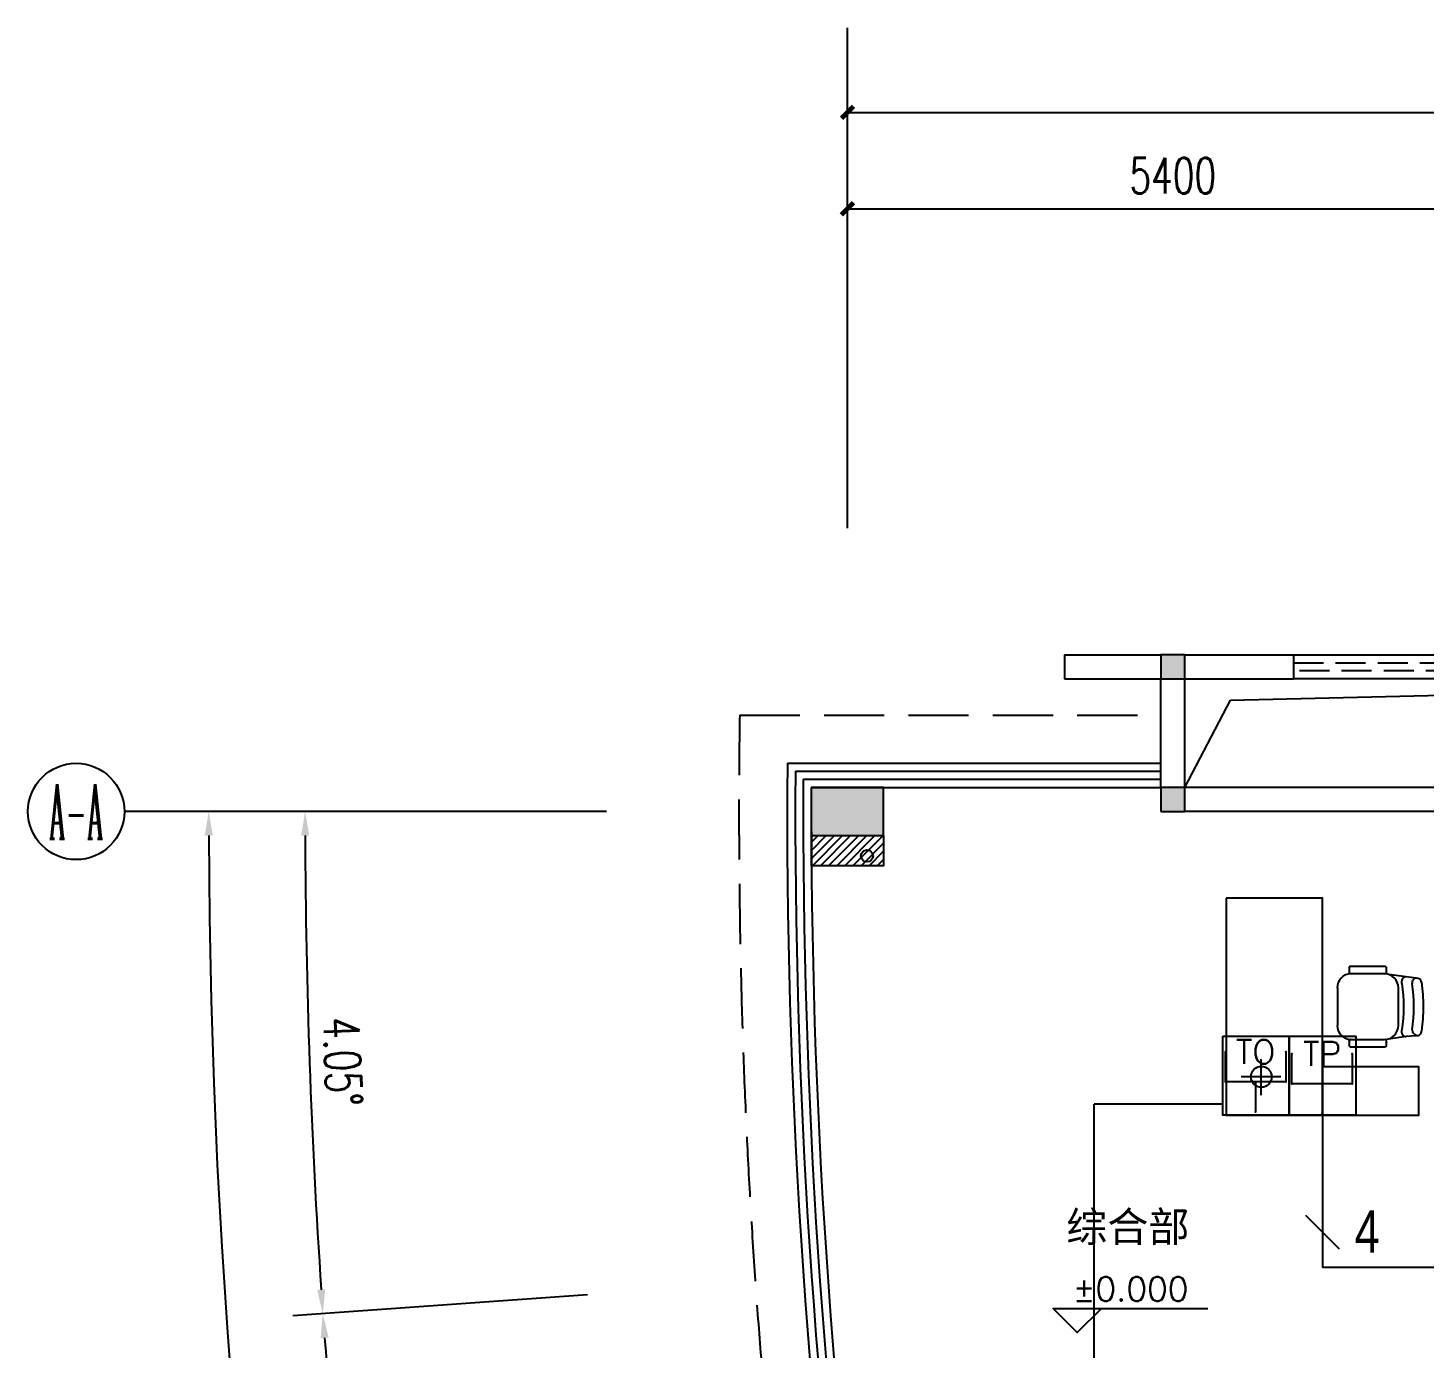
# Model space of a CAD drawing. Extents: x 13680 to 1640314, y -473492 to 65390.
# Drawn here: x 1460255 to 1471840, y -297301 to -286349 of the extents above; entities that cross this region are included whole.
import ezdxf
from ezdxf.enums import TextEntityAlignment as Align

# ---------------------------------------------------------------- set-up
doc = ezdxf.new("R2010")
doc.units = 0
doc.header["$LTSCALE"] = 1000
doc.header["$MEASUREMENT"] = 0
doc.linetypes.add('DASH', pattern=[0.35, 0.25, -0.1])
doc.layers.add('04071 FF-TXT', color=3, linetype='Continuous', lineweight=25)
for name, color, linetype in [('AXIS', 1, 'Continuous'), ('AXIS_TEXT', 7, 'Continuous'), ('COLUMN', 255, 'Continuous'), ('DIM-照明', 3, 'Continuous'), ('EQUIP-通讯', 6, 'Continuous'), ('HATCH', 8, 'Continuous'), ('PUB_HATCH', 8, 'Continuous'), ('STAIR', 2, 'Continuous'), ('VPIPE-雨水', 4, 'DASH'), ('WALL', 255, 'Continuous'), ('WINDOW', 2, 'Continuous'), ('WIRE-照明', 120, 'Continuous'), ('室外建筑', 8, 'Continuous'), ('装修家具', 8, 'Continuous')]:
    doc.layers.add(name, color=color, linetype=linetype)
doc.styles.add('_TCH_AXIS', font='COMPLEX', dxfattribs={"bigfont": 'GBCBIG'})
doc.styles.add('_TCH_DIM_T3', font='SIMPLEX', dxfattribs={"width": 0.705882, "bigfont": 'GBCBIG'})
doc.styles.add('_TEL_DIM', font='SIMPLEX', dxfattribs={"width": 0.8, "height": 3.5, "bigfont": 'HZTXT'})
doc.styles.add('IN-C', font='')
doc.styles.add('IN-E', font='simplex.shx')
doc.styles.get("Standard").update_dxf_attribs({"font": 'haiwenrs.shx', "bigfont": 'hztxt.shx'})
doc.styles.get('IN-C').set_extended_font_data('SimSun')
doc.dimstyles.new('_TCH_ARCH&&100', dxfattribs={"dimtxt": 297.5, "dimasz": 100, "dimexe": 250, "dimexo": 300, "dimgap": 126.25, "dimtad": 1, "dimdec": 0, "dimzin": 0, "dimdsep": 46, "dimtxsty": '_TCH_DIM_T3', "dimblk": 'ARCHTICK', "dimcen": 0.09, "dimclrt": 7, "dimazin": 2, "dimtfac": 1, "dimtdec": 0, "dimtix": 1, "dimtmove": 2, "dimatfit": 3, "dimfxl": 1, "dimtolj": 1, "dimtzin": 0, "dimarcsym": 0})
doc.dimstyles.new('_TCH_ARROW&&100', dxfattribs={"dimtxt": 297.5, "dimasz": 200, "dimexe": 250, "dimexo": 300, "dimgap": 126.25, "dimtad": 1, "dimdec": 0, "dimzin": 0, "dimdsep": 46, "dimtxsty": '_TCH_DIM_T3', "dimcen": 0.09, "dimclrt": 7, "dimazin": 2, "dimtfac": 1, "dimtdec": 0, "dimtix": 1, "dimtmove": 2, "dimatfit": 3, "dimfxl": 1, "dimtolj": 1, "dimtzin": 0, "dimarcsym": 0})

# ---------------------------------------------------------------- blocks, each defined once
blk = doc.blocks.new('A$C4CDD4A0C')
at = {"layer": '装修家具', "color": 8}
for p, q in [((1426, 1634), (1426, 1335)), ((1264, 1482), (1593, 1482)), ((371, 1167), (222, 1146)), ((386, 1218), (386, 1188)), ((682, 1234), (402, 1234)), ((685, 1173), (405, 1173)), ((682, 1172), (682, 1172)), ((697, 1188), (697, 1218)), ((222, 1146), (139, 1139)), ((260, 1116), (258, 1094)), ((288, 1056), (288, 744)), ((794, 744), (794, 1056)), ((794, 1056), (794, 1056)), ((258, 709), (259, 686)), ((139, 663), (222, 654)), ((222, 654), (371, 633)), ((386, 612), (386, 582)), ((395, 628), (682, 628)), ((682, 628), (682, 628)), ((697, 582), (697, 612)), ((402, 566), (682, 566))]:
    blk.add_line(p, q, dxfattribs=at)
for points in [[(917, 1400), (917, 1800), (117, 1800), (117, 1400)], [(1717, 0), (1717, 1800), (917, 1800), (917, 0)]]:
    blk.add_lwpolyline(points, close=True, dxfattribs=at)
blk.add_circle((1425, 1482), 86.5, dxfattribs=at)
for centre, radius, start, end in [((405, 1056), 117, 90, 180), ((402, 1218), 15.6, 90, 180), ((402, 1188), 15.6, 180, 261.0411), ((682, 1218), 15.6, 0, 90), ((682, 1188), 15.6, 270, 0), ((678, 1056), 117, 0, 88.0898), ((1453, 898), 1374, 171.4477, 179.9347), ((133, 1101), 38.4, 81.1166, 176.8521), ((118, 1087), 55.7, 6.303, 68.0435), ((1455, 900), 1296, 171.4477, 188.5523), ((230, 1117), 30.1, 357.8693, 100.843), ((1539, 901), 1296, 171.4477, 188.5523), ((1453, 902), 1374, 180.0653, 188.5523), ((136, 705), 41.7, 190.1524, 273.9531), ((137, 700), 37.3, 272.6932, 11.282), ((405, 744), 117, 180, 266.9085), ((678, 744), 117, 271.9102, 0), ((227, 686), 32.5, 262.6639, 359.9194), ((402, 612), 15.6, 90, 180), ((402, 582), 15.6, 180, 270), ((682, 612), 15.6, 0, 90), ((682, 582), 15.6, 270, 0)]:
    blk.add_arc(centre, radius, start, end, dxfattribs=at)
blk = doc.blocks.new('yg')
at = {"layer": 'VPIPE-雨水', "linetype": 'Continuous'}
blk.add_circle((387075, 298849), 50, dxfattribs=at)
blk = doc.blocks.new('_ArchTick')
at = {"color": 0, "linetype": 'ByBlock', "const_width": 0.4}
blk.add_lwpolyline([(-0.5, -0.5), (0.5, 0.5)], dxfattribs=at)
blk = doc.blocks.new('*D59')
at = {"layer": 'AXIS', "color": 0, "lineweight": -2, "transparency": 16777216}
for p, q in [((1467055, -289492), (1467055, -287599)), ((1472455, -289492), (1472455, -287599)), ((1467055, -287849), (1472455, -287849))]:
    blk.add_line(p, q, dxfattribs=at)
at = {"layer": 'Defpoints', "color": 0, "transparency": 16777216}
for p in [(1472455, -287849), (1467055, -289792), (1472455, -289792)]:
    blk.add_point(p, dxfattribs=at)
at = {"layer": 'AXIS', "color": 0, "lineweight": -2, "transparency": 16777216, "xscale": 100, "yscale": 100, "zscale": 100, "rotation": 180}
blk.add_blockref('_ArchTick', (1467055, -287849), dxfattribs=at)
at = {"layer": 'AXIS', "color": 0, "lineweight": -2, "transparency": 16777216, "xscale": 100, "yscale": 100, "zscale": 100}
blk.add_blockref('_ArchTick', (1472455, -287849), dxfattribs=at)
at = {"layer": 'AXIS', "color": 7, "transparency": 16777216, "insert": (1469755, -287574), "char_height": 297.5, "attachment_point": 5, "style": '_TCH_DIM_T3'}
blk.add_mtext('\\A1;5400', dxfattribs=at)
blk = doc.blocks.new('*D61')
at = {"layer": 'AXIS', "color": 0, "lineweight": -2, "transparency": 16777216}
for p, q in [((1467055, -289688), (1467055, -286799)), ((1480255, -289688), (1480255, -286799)), ((1467055, -287049), (1480255, -287049))]:
    blk.add_line(p, q, dxfattribs=at)
at = {"layer": 'Defpoints', "color": 0, "transparency": 16777216}
for p in [(1480255, -287049), (1467055, -289988), (1480255, -289988)]:
    blk.add_point(p, dxfattribs=at)
at = {"layer": 'AXIS', "color": 0, "lineweight": -2, "transparency": 16777216, "xscale": 100, "yscale": 100, "zscale": 100, "rotation": 180}
blk.add_blockref('_ArchTick', (1467055, -287049), dxfattribs=at)
at = {"layer": 'AXIS', "color": 0, "lineweight": -2, "transparency": 16777216, "xscale": 100, "yscale": 100, "zscale": 100}
blk.add_blockref('_ArchTick', (1480255, -287049), dxfattribs=at)
at = {"layer": 'AXIS', "color": 7, "transparency": 16777216, "insert": (1473655, -286774), "char_height": 297.5, "attachment_point": 5, "style": '_TCH_DIM_T3'}
blk.add_mtext('\\A1;13200', dxfattribs=at)
blk = doc.blocks.new('*D74')
at = {"layer": 'AXIS', "color": 0, "lineweight": -2, "transparency": 16777216}
for p, q in [((1464755, -292849), (1462305, -292849)), ((1464897, -296860), (1462453, -297033))]:
    blk.add_line(p, q, dxfattribs=at)
blk.add_arc((1521555, -292849), 59000, 180.19425, 183.85578, dxfattribs=at)
at = {"layer": 'AXIS', "color": 0, "transparency": 16777216}
for points in [[(1462522, -293049), (1462589, -293049), (1462555, -292849)], [(1462722, -296814), (1462655, -296818), (1462702, -297016)]]:
    blk.add_solid(points, dxfattribs=at)
at = {"layer": 'Defpoints', "color": 0, "transparency": 16777216}
for p in [(1465055, -292849), (1521555, -292849), (1462571, -294239), (1465196, -296839)]:
    blk.add_point(p, dxfattribs=at)
at = {"layer": 'AXIS', "color": 7, "transparency": 16777216, "insert": (1462867, -294924), "char_height": 297.5, "attachment_point": 5, "rotation": 272.025, "style": '_TCH_DIM_T3'}
blk.add_mtext('\\A1;4.05°', dxfattribs=at)
blk = doc.blocks.new('*D75')
at = {"layer": 'AXIS', "color": 0, "lineweight": -2, "transparency": 16777216}
for p, q in [((1464897, -296860), (1462453, -297033)), ((1465322, -300852), (1462896, -301197))]:
    blk.add_line(p, q, dxfattribs=at)
blk.add_arc((1521555, -292849), 59000, 184.24423, 187.90568, dxfattribs=at)
at = {"layer": 'AXIS', "color": 0, "transparency": 16777216}
for points in [[(1462684, -297218), (1462750, -297213), (1462702, -297016)], [(1463149, -300959), (1463083, -300968), (1463144, -301162)]]:
    blk.add_solid(points, dxfattribs=at)
at = {"layer": 'Defpoints', "color": 0, "transparency": 16777216}
for p in [(1521555, -292849), (1465196, -296839), (1462817, -298401), (1465619, -300810)]:
    blk.add_point(p, dxfattribs=at)
at = {"layer": 'AXIS', "color": 7, "transparency": 16777216, "insert": (1463160, -299064), "char_height": 297.5, "attachment_point": 5, "rotation": 276.075, "style": '_TCH_DIM_T3'}
blk.add_mtext('\\A1;4.05°', dxfattribs=at)
blk = doc.blocks.new('*D76')
at = {"layer": 'AXIS', "color": 0, "lineweight": -2, "transparency": 16777216}
for p, q in [((1465322, -300852), (1462896, -301197)), ((1466027, -304804), (1463632, -305319))]:
    blk.add_line(p, q, dxfattribs=at)
blk.add_arc((1521555, -292849), 59000, 188.29413, 191.95608, dxfattribs=at)
at = {"layer": 'AXIS', "color": 0, "transparency": 16777216}
for points in [[(1463139, -301364), (1463205, -301355), (1463144, -301162)], [(1463868, -305064), (1463802, -305078), (1463877, -305267)]]:
    blk.add_solid(points, dxfattribs=at)
at = {"layer": 'Defpoints', "color": 0, "transparency": 16777216}
for p in [(1521555, -292849), (1465619, -300810), (1463356, -302536), (1466321, -304741)]:
    blk.add_point(p, dxfattribs=at)
at = {"layer": 'AXIS', "color": 7, "transparency": 16777216, "insert": (1463745, -303172), "char_height": 297.5, "attachment_point": 5, "rotation": 280.1251, "style": '_TCH_DIM_T3'}
blk.add_mtext('\\A1;4.05°', dxfattribs=at)
blk = doc.blocks.new('*D77')
at = {"layer": 'AXIS', "color": 0, "lineweight": -2, "transparency": 16777216}
for p, q in [((1466027, -304804), (1463632, -305319)), ((1467010, -308695), (1464658, -309379))]:
    blk.add_line(p, q, dxfattribs=at)
blk.add_arc((1521555, -292849), 59000, 192.34452, 196.00578, dxfattribs=at)
at = {"layer": 'AXIS', "color": 0, "transparency": 16777216}
for points in [[(1463887, -305469), (1463952, -305455), (1463877, -305267)], [(1464874, -309108), (1464810, -309126), (1464898, -309309)]]:
    blk.add_solid(points, dxfattribs=at)
at = {"layer": 'Defpoints', "color": 0, "transparency": 16777216}
for p in [(1521555, -292849), (1466321, -304741), (1464185, -306622), (1467298, -308612)]:
    blk.add_point(p, dxfattribs=at)
at = {"layer": 'AXIS', "color": 7, "transparency": 16777216, "insert": (1464618, -307230), "char_height": 297.5, "attachment_point": 5, "rotation": 284.1752, "style": '_TCH_DIM_T3'}
blk.add_mtext('\\A1;4.05°', dxfattribs=at)
blk = doc.blocks.new('*D78')
at = {"layer": 'AXIS', "color": 0, "lineweight": -2, "transparency": 16777216}
for p, q in [((1467010, -308695), (1464658, -309379)), ((1469787, -316223), (1467554, -317231))]:
    blk.add_line(p, q, dxfattribs=at)
blk.add_arc((1521555, -292849), 59000, 196.39422, 204.10568, dxfattribs=at)
at = {"layer": 'AXIS', "color": 0, "transparency": 16777216}
for points in [[(1464922, -309510), (1464986, -309492), (1464898, -309309)], [(1467731, -316932), (1467670, -316959), (1467782, -317128)]]:
    blk.add_solid(points, dxfattribs=at)
at = {"layer": 'Defpoints', "color": 0, "transparency": 16777216}
for p in [(1521555, -292849), (1467298, -308612), (1465736, -311960), (1470061, -316099)]:
    blk.add_point(p, dxfattribs=at)
at = {"layer": 'AXIS', "color": 7, "transparency": 16777216, "insert": (1466460, -313174), "char_height": 297.5, "attachment_point": 5, "rotation": 290.25, "style": '_TCH_DIM_T3'}
blk.add_mtext('\\A1;8.1°', dxfattribs=at)
blk = doc.blocks.new('*D79')
at = {"layer": 'AXIS', "color": 0, "lineweight": -2, "transparency": 16777216}
for p, q in [((1469787, -316223), (1467554, -317231)), ((1473597, -323284), (1471529, -324596))]:
    blk.add_line(p, q, dxfattribs=at)
blk.add_arc((1521555, -292849), 59000, 204.49413, 212.20578, dxfattribs=at)
at = {"layer": 'AXIS', "color": 0, "transparency": 16777216}
for points in [[(1467834, -317324), (1467895, -317296), (1467782, -317128)], [(1471661, -324276), (1471605, -324311), (1471740, -324462)]]:
    blk.add_solid(points, dxfattribs=at)
at = {"layer": 'Defpoints', "color": 0, "transparency": 16777216}
for p in [(1521555, -292849), (1470061, -316099), (1468986, -319634), (1473851, -323123)]:
    blk.add_point(p, dxfattribs=at)
at = {"layer": 'AXIS', "color": 7, "transparency": 16777216, "insert": (1469873, -320735), "char_height": 297.5, "attachment_point": 5, "rotation": 298.35, "style": '_TCH_DIM_T3'}
blk.add_mtext('\\A1;8.1°', dxfattribs=at)
blk = doc.blocks.new('*D80')
at = {"layer": 'AXIS', "color": 0, "lineweight": -2, "transparency": 16777216}
for p, q in [((1473597, -323284), (1471529, -324596)), ((1475866, -326595), (1473896, -328050))]:
    blk.add_line(p, q, dxfattribs=at)
blk.add_arc((1521555, -292849), 59000, 212.59422, 216.25576, dxfattribs=at)
at = {"layer": 'AXIS', "color": 0, "transparency": 16777216}
for points in [[(1471819, -324649), (1471875, -324613), (1471740, -324462)], [(1474005, -327721), (1473951, -327761), (1474097, -327902)]]:
    blk.add_solid(points, dxfattribs=at)
at = {"layer": 'Defpoints', "color": 0, "transparency": 16777216}
for p in [(1521555, -292849), (1473851, -323123), (1472498, -325627), (1476108, -326417)]:
    blk.add_point(p, dxfattribs=at)
at = {"layer": 'AXIS', "color": 7, "transparency": 16777216, "insert": (1473115, -326048), "char_height": 297.5, "attachment_point": 5, "rotation": 304.425, "style": '_TCH_DIM_T3'}
blk.add_mtext('\\A1;4.05°', dxfattribs=at)
blk = doc.blocks.new('*D89')
at = {"layer": 'AXIS', "color": 0, "lineweight": -2, "transparency": 16777216}
for p, q in [((1464755, -292849), (1461505, -292849)), ((1512669, -348949), (1512161, -352159))]:
    blk.add_line(p, q, dxfattribs=at)
blk.add_arc((1521555, -292849), 59800, 180.19165, 260.80826, dxfattribs=at)
at = {"layer": 'AXIS', "color": 0, "transparency": 16777216}
for points in [[(1461722, -293049), (1461789, -293049), (1461755, -292849)], [(1512008, -351848), (1511997, -351914), (1512200, -351912)]]:
    blk.add_solid(points, dxfattribs=at)
at = {"layer": 'Defpoints', "color": 0, "transparency": 16777216}
for p in [(1465055, -292849), (1521555, -292849), (1468273, -319997), (1512716, -348653)]:
    blk.add_point(p, dxfattribs=at)
at = {"layer": 'AXIS', "color": 7, "transparency": 16777216, "insert": (1476292, -331507), "char_height": 297.5, "attachment_point": 5, "rotation": 310.5, "style": '_TCH_DIM_T3'}
blk.add_mtext('\\A1;81°', dxfattribs=at)
blk = doc.blocks.new('_FZH')
blk.add_lwpolyline([(-0.5, -0.5), (0.5, -0.5), (0.5, 0.5), (-0.5, 0.5)], close=True)
at = {"layer": 'PUB_HATCH'}
blk.add_solid([(-0.5, -0.5), (0.5, -0.5), (-0.5, 0.5), (0.5, 0.5)], dxfattribs=at)
blk = doc.blocks.new('bg')
blk.add_lwpolyline([(2, 2), (0, 0), (-2, 2), (10.82, 2)])
at = {"color": 7, "style": 'IN-E'}
blk.add_attdef('LEVEL', (2, 2.61), '', height=2, dxfattribs=at)
blk = doc.blocks.new('$equip$00001847')
for p, q in [((-0.5, 0.499), (-0.5, 0.999)), ((0.5, 0.999), (0.5, 0.499)), ((0.5, 0.499), (-0.5, 0.499)), ((0, 0.5), (0, 0))]:
    blk.add_line(p, q)
for p in [(-0.5, 0.999), (0.5, 0.999), (-0.5, 0.499), (0.5, 0.499), (0, 0)]:
    blk.add_point(p)
at = {"color": 7, "style": '_TEL_DIM'}
blk.add_attdef('$TEXT$', text='', height=0.4, dxfattribs=at).set_placement((0, 0.999), align=Align.MIDDLE_CENTER)
at = {"color": 7, "style": '_TEL_DIM', "flags": 1}
blk.add_attdef('A', text='', height=0.00002, dxfattribs=at).set_placement((0, 0), align=Align.MIDDLE_CENTER)
blk = doc.blocks.new('$TelecSys$00000095')
blk.add_line((0.4, 0.4), (-0.4, -0.4))
at = {"width": 0.8}
blk.add_attdef('N', text='', height=1, dxfattribs=at).set_placement((-0.017, 1.056), align=Align.MIDDLE)

msp = doc.modelspace()

# ---------------------------------------------------------------- hatches: boundary and pattern name
at = {"layer": 'WALL'}
h = msp.add_hatch(dxfattribs=at)
h.set_pattern_fill('ANSI31', color=0, scale=30)
h.set_pattern_definition([(45, (1348157.63, -351894.644), (-33.67596, 33.67596), [])])
h.paths.add_polyline_path([(1466755.867, -293048.724), (1467355.046, -293048.724), (1467355.046, -293298.726), (1466755.867, -293298.726)])

# ---------------------------------------------------------------- linework, layer by layer
at = {"layer": 'AXIS'}
for p, q in [((1467055.023, -290498.44), (1467055.023, -286348.727)), ((1465055.046, -292848.726), (1461055.046, -292848.728))]:
    msp.add_line(p, q, dxfattribs=at)
msp.add_circle((1460655.046, -292848.728), 400, dxfattribs=at)
at = {"layer": 'EQUIP-通讯'}
for points in [[(1470169.614, -294713.922), (1470721.591, -294713.922), (1470721.591, -295368.129), (1470169.614, -295368.129)], [(1470721.591, -294713.922), (1471273.568, -294713.922), (1471273.568, -295368.129), (1470721.591, -295368.129)]]:
    msp.add_lwpolyline(points, close=True, dxfattribs=at)
at = {"layer": 'STAIR'}
for p, q in [((1470234.413, -291925.817), (1477555.05, -291748.975)), ((1469855.046, -292648.731), (1470234.413, -291925.817))]:
    msp.add_line(p, q, dxfattribs=at)
at = {"layer": 'WALL', "color": 0}
for p, q in [((1468855.534, -291548.975), (1469655.049, -291548.975)), ((1468855.534, -291548.975), (1468855.534, -291748.975)), ((1469855.049, -291548.975), (1470755.049, -291548.975)), ((1470755.049, -291548.975), (1470755.049, -291748.975)), ((1468855.534, -291748.975), (1469655.046, -291748.975)), ((1469655.046, -292648.732), (1469655.046, -291748.975)), ((1469855.046, -291748.975), (1470755.049, -291748.975)), ((1469855.046, -292648.731), (1469855.046, -291748.975)), ((1472155.046, -292648.732), (1469855.046, -292648.731)), ((1472155.046, -292848.732), (1469855.049, -292848.731))]:
    msp.add_line(p, q, dxfattribs=at)
msp.add_lwpolyline([(1466755.867, -293048.724), (1467355.046, -293048.724), (1467355.046, -293298.726), (1466755.867, -293298.726)], close=True, dxfattribs=at)
at = {"layer": 'WINDOW'}
for p, q in [((1470755.049, -291548.975), (1476654.867, -291548.975)), ((1476654.867, -291748.975), (1470755.049, -291748.975)), ((1466556.5, -292448.724), (1469655.046, -292448.724)), ((1466623.055, -292515.724), (1469655.046, -292515.724)), ((1466688.696, -292581.724), (1469655.046, -292581.724)), ((1466755.411, -292648.724), (1469655.046, -292648.724))]:
    msp.add_line(p, q, dxfattribs=at)
at = {"layer": 'WINDOW', "linetype": 'DASH'}
for p, q in [((1470755.049, -291615.975), (1476654.867, -291615.975)), ((1476654.867, -291681.975), (1470755.049, -291681.975))]:
    msp.add_line(p, q, dxfattribs=at)
at = {"layer": 'WINDOW'}
for radius, start, end in [(55000, 179.5833214, 196.0958257), (54933, 179.6526966, 196.0956987), (54867, 179.7212014, 196.0955732), (54800, 179.7909126, 196.0954456)]:
    msp.add_arc((1521555.046, -292848.703), radius, start, end, dxfattribs=at)
at = {"layer": 'WIRE-照明'}
for p, q in [((1470169.614, -295277.408), (1469101.6, -295277.408)), ((1469101.6, -299527.971), (1469101.6, -295277.408)), ((1470997.58, -295368.129), (1470997.58, -296633.019)), ((1473055.7, -296633.019), (1470997.58, -296633.019))]:
    msp.add_line(p, q, dxfattribs=at)
at = {"layer": '室外建筑', "linetype": 'DASH', "ltscale": 2}
msp.add_line((1466160.822, -292048.724), (1469655.046, -292048.724), dxfattribs=at)
msp.add_arc((1521555.046, -292848.703), 55400, 179.1726169, 261.8263191, dxfattribs=at)

# ---------------------------------------------------------------- block references
at = {"layer": '04071 FF-TXT', "color": 9}
ref = msp.add_blockref('bg', (1468962.263, -297170.978), dxfattribs=dict(at, xscale=100, yscale=100, zscale=100))
ref.add_attrib('LEVEL', '%%P0.000', (1468924.533, -296910.438), dxfattribs={"layer": '0', "color": 7, "height": 200, "style": 'IN-E'})
at = {"layer": 'COLUMN', "linetype": 'ByBlock', "xscale": 200.0000000000165, "yscale": 200.0000000000165, "zscale": 200.0000000000165}
for p, rotation in [((1469755.049, -291648.725), 2.325909531067305e-05), ((1469755.049, -292748.732), 2.325910364830631e-05)]:
    msp.add_blockref('_FZH', p, dxfattribs=dict(at, rotation=rotation))
at = {"layer": 'COLUMN', "xscale": 400.000000000033, "yscale": 600.0000000000582, "zscale": 600.0000000000495, "rotation": 270.0000232591287}
msp.add_blockref('_FZH', (1467055.457, -292848.724), dxfattribs=at)
at = {"layer": 'DIM-照明'}
ref = msp.add_blockref('$TelecSys$00000095', (1470997.58, -296339.708), dxfattribs=dict(at, xscale=350, yscale=350, zscale=350, rotation=269.9999999999895))
ref.add_attrib('N', '4', dxfattribs={"layer": '0', "color": 7, "height": 350, "width": 0.8}).set_placement((1471367.024, -296333.611), align=Align.MIDDLE)
at = {"layer": 'EQUIP-通讯', "xscale": 500, "yscale": 500, "zscale": 500}
for p, values in [((1470441.747, -295341.592), {'$TEXT$': 'TO'}), ((1470993.725, -295358.2), {'$TEXT$': 'TP'})]:
    msp.add_blockref('$equip$00001847', p, dxfattribs=at).add_auto_attribs(values)
at = {"layer": 'HATCH'}
msp.add_blockref('yg', (1080142.284, -592066.876), dxfattribs=at)
at = {"layer": '装修家具', "color": 8, "rotation": 180}
msp.add_blockref('A$C4CDD4A0C', (1471914.371, -293568.129), dxfattribs=at)

# ---------------------------------------------------------------- texts
at = {"color": 9, "style": 'IN-C'}
msp.add_text('综合部', height=250, dxfattribs=at).set_placement((1468870.059, -296419.341))
at = {"layer": 'AXIS_TEXT', "style": '_TCH_AXIS', "width": 0.323077}
msp.add_text('A-A', height=452.5483, dxfattribs=at).set_placement((1460428.772, -293075.002), (1460881.32, -293075.002), align=Align.FIT)

# ---------------------------------------------------------------- dimensions: what is measured, and where the dimension line sits
at = {"layer": 'AXIS'}
for p1, p2, distance, picture, middle in [((1467055.023, -289988.024), (1480255.028, -289988.024), 2939.297, '*D61', (1473655.025, -286773.727)), ((1467055.023, -289792.349), (1472455.028, -289792.349), 1943.622, '*D59', (1469755.025, -287573.727))]:
    dim = msp.add_aligned_dim(p1=p1, p2=p2, distance=distance, dimstyle='_TCH_ARCH&&100', dxfattribs=at)
    dim.commit()
    dim.dimension.update_dxf_attribs({"geometry": picture, "text_midpoint": middle})
for base, p1, p2, picture, middle in [((1468272.845, -319997.313), (1465055.046, -292848.726), (1512716.386, -348653.076), '*D89', (1476291.85, -331507.061)), ((1462571.423, -294238.746), (1465055.046, -292848.726), (1465196.138, -296839.13), '*D74', (1462866.72, -294923.797)), ((1462816.887, -298401.063), (1465196.138, -296839.13), (1465618.697, -300809.532), '*D75', (1463159.828, -299063.535)), ((1463355.726, -302535.766), (1465618.697, -300809.532), (1466320.712, -304740.648), '*D76', (1463744.615, -303172.445)), ((1464185.269, -306622.18), (1466320.712, -304740.648), (1467298.453, -308611.7), '*D77', (1464618.125, -307229.687)), ((1465736, -311959.801), (1467298.453, -308611.7), (1470060.723, -316099.181), '*D78', (1466459.743, -313174.383)), ((1468985.632, -319634.086), (1470060.723, -316099.181), (1473850.518, -323122.917), '*D79', (1469873.306, -320734.603)), ((1472498.335, -325627.341), (1473850.518, -323122.917), (1476107.81, -326416.526), '*D80', (1473114.731, -326047.52))]:
    dim = msp.add_angular_dim_3p(base=base, center=(1521555.046, -292848.703), p1=p1, p2=p2, dimstyle='_TCH_ARROW&&100', dxfattribs=at)
    dim.commit()
    dim.dimension.update_dxf_attribs({"geometry": picture, "text_midpoint": middle})

doc.saveas('drawing.dxf')
